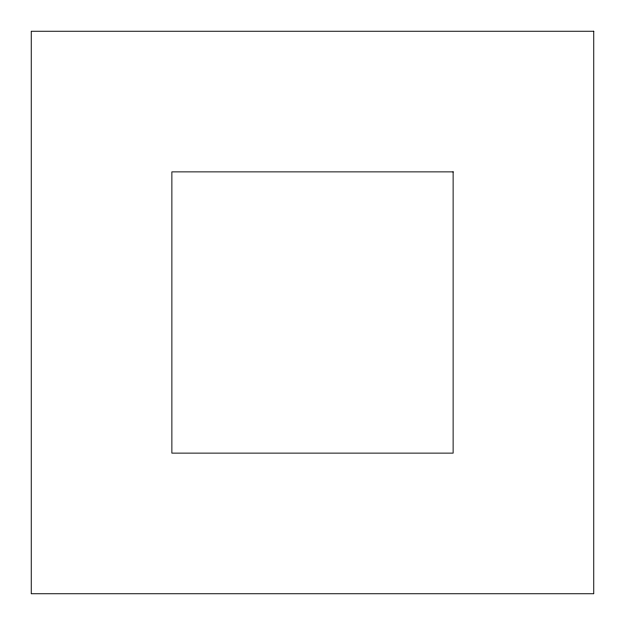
<?xml version="1.0" encoding="UTF-8"?>
<svg xmlns="http://www.w3.org/2000/svg" width="625" height="625" viewBox="0 0 625 625"><rect width="100%" height="100%" fill="white"/><g stroke="black" fill="none" stroke-linecap="round" stroke-linejoin="round"><path stroke-width="0.94" d="M593.75 31.25L31.25 31.25L31.25 593.75L593.75 593.75L593.75 31.25M453.125 171.875L171.875 171.875L171.875 453.125L453.125 453.125L453.125 171.875"/></g></svg>
